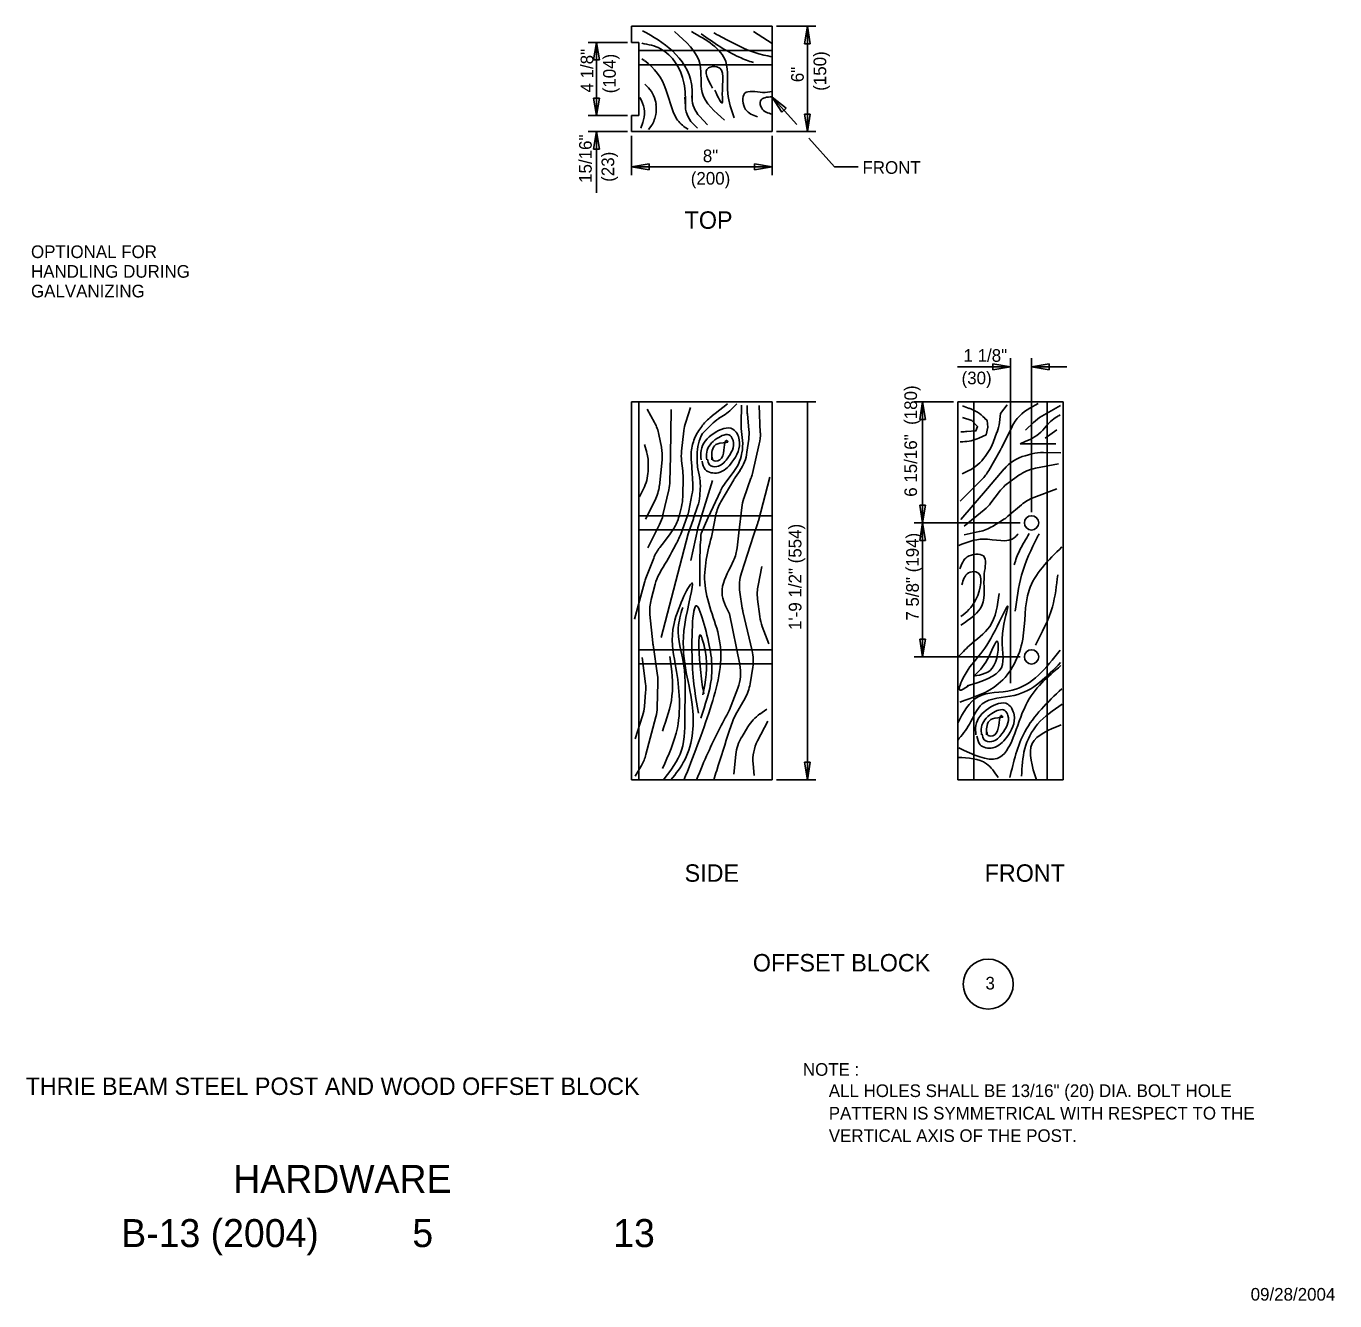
# Model space of a CAD drawing. Extents: x 2.3 to 16.3, y 0.2 to 9.7.
# Drawn here: x 7.03 to 16.34, y 0.23 to 9.3 of the extents above; entities that cross this region are included whole.
import ezdxf

# ---------------------------------------------------------------- set-up
doc = ezdxf.new("R2010")
doc.units = 0
for name, color, linetype in [('SD_P_Center Lines', 7, 'Continuous'), ('SD_P_Dimension Lines', 7, 'Continuous'), ('SD_P_Dimension Text', 7, 'Continuous'), ('SD_P_Frame', 7, 'Continuous'), ('SD_P_Prop Hidden Lines', 7, 'Continuous'), ('SD_P_Prop Object Lines', 7, 'Continuous'), ('SD_P_Subtitles', 7, 'Continuous'), ('SD_X_Exist Object Lines', 7, 'Continuous')]:
    doc.layers.add(name, color=color, linetype=linetype)

msp = doc.modelspace()

# ---------------------------------------------------------------- linework, layer by layer
at = {"layer": 'SD_P_Center Lines'}
msp.add_line((14.032, 4.624), (14.032, 6.934), dxfattribs=at)
at = {"layer": 'SD_P_Dimension Lines'}
for p, q in [((12.367, 9.296), (12.647, 9.296)), ((12.587, 9.296), (12.566, 9.171)), ((12.587, 9.296), (12.587, 8.546)), ((12.608, 9.171), (12.587, 9.296)), ((11.307, 9.181), (11.027, 9.181)), ((11.087, 9.181), (11.066, 9.056)), ((11.087, 9.181), (11.087, 8.66)), ((11.108, 9.056), (11.087, 9.181)), ((12.566, 9.171), (12.608, 9.171)), ((11.066, 9.056), (11.108, 9.056)), ((11.066, 8.785), (11.087, 8.66)), ((11.108, 8.785), (11.066, 8.785)), ((11.087, 8.66), (11.108, 8.785)), ((12.337, 8.791), (12.511, 8.596)), ((12.436, 8.712), (12.337, 8.791)), ((12.337, 8.791), (12.405, 8.684)), ((11.307, 8.66), (11.027, 8.66)), ((12.405, 8.684), (12.436, 8.712)), ((12.566, 8.671), (12.587, 8.546)), ((12.608, 8.671), (12.566, 8.671)), ((12.587, 8.546), (12.608, 8.671)), ((11.307, 8.546), (11.027, 8.546)), ((11.087, 8.546), (11.066, 8.421)), ((11.087, 8.546), (11.087, 8.111)), ((11.108, 8.421), (11.087, 8.546)), ((11.337, 8.516), (11.337, 8.236)), ((12.337, 8.516), (12.337, 8.236)), ((12.367, 8.546), (12.647, 8.546)), ((12.597, 8.5), (12.78, 8.295)), ((11.066, 8.421), (11.108, 8.421)), ((11.462, 8.317), (11.337, 8.296)), ((12.337, 8.296), (11.337, 8.296)), ((11.337, 8.296), (11.462, 8.275)), ((11.462, 8.275), (11.462, 8.317)), ((12.337, 8.296), (12.212, 8.317)), ((12.212, 8.317), (12.212, 8.275)), ((12.212, 8.275), (12.337, 8.296)), ((12.78, 8.295), (12.949, 8.295)), ((13.907, 6.895), (14.032, 6.874)), ((13.907, 6.853), (13.907, 6.895)), ((14.182, 5.839), (14.182, 6.934)), ((14.182, 6.874), (14.307, 6.895)), ((14.307, 6.895), (14.307, 6.853)), ((14.032, 6.874), (13.654, 6.874)), ((14.032, 6.874), (13.907, 6.853)), ((14.432, 6.874), (14.182, 6.874)), ((14.307, 6.853), (14.182, 6.874)), ((12.367, 6.624), (12.647, 6.624)), ((12.587, 3.936), (12.587, 6.624)), ((13.627, 6.624), (13.347, 6.624)), ((13.407, 6.624), (13.386, 6.499)), ((13.407, 5.764), (13.407, 6.624)), ((13.428, 6.499), (13.407, 6.624)), ((13.386, 6.499), (13.428, 6.499)), ((13.386, 5.889), (13.407, 5.764)), ((13.428, 5.889), (13.386, 5.889)), ((13.407, 5.764), (13.428, 5.889)), ((14.101, 5.764), (13.347, 5.764)), ((13.407, 5.764), (13.386, 5.639)), ((13.407, 4.811), (13.407, 5.764)), ((13.428, 5.639), (13.407, 5.764)), ((13.386, 5.639), (13.428, 5.639)), ((13.386, 4.936), (13.407, 4.811)), ((13.428, 4.936), (13.386, 4.936)), ((13.407, 4.811), (13.428, 4.936)), ((14.101, 4.811), (13.347, 4.811)), ((12.566, 4.061), (12.587, 3.936)), ((12.608, 4.061), (12.566, 4.061)), ((12.587, 3.936), (12.608, 4.061)), ((12.647, 3.936), (12.367, 3.936))]:
    msp.add_line(p, q, dxfattribs=at)
msp.add_circle((13.874, 2.4833), 0.1777, dxfattribs=at)
at = {"layer": 'SD_P_Prop Hidden Lines'}
for p, q in [((12.337, 9.122), (11.387, 9.122)), ((12.337, 9.02), (11.387, 9.02)), ((11.387, 6.624), (11.387, 3.936)), ((13.771, 6.624), (13.771, 3.936)), ((14.292, 6.624), (14.292, 3.936)), ((12.337, 5.814), (11.387, 5.814)), ((12.337, 5.713), (11.387, 5.713)), ((12.337, 4.861), (11.387, 4.861)), ((12.337, 4.76), (11.387, 4.76))]:
    msp.add_line(p, q, dxfattribs=at)
at = {"layer": 'SD_P_Prop Object Lines'}
for p, q in [((12.337, 9.296), (11.337, 9.296)), ((11.337, 9.181), (11.337, 9.296)), ((12.337, 8.546), (12.337, 9.296)), ((11.387, 9.181), (11.337, 9.181)), ((11.387, 8.66), (11.387, 9.181)), ((11.387, 8.66), (11.337, 8.66)), ((11.337, 8.546), (11.337, 8.66)), ((12.337, 8.546), (11.337, 8.546)), ((12.337, 6.624), (11.337, 6.624)), ((11.337, 6.624), (11.337, 3.936)), ((12.337, 6.624), (12.337, 3.936)), ((13.657, 6.624), (13.657, 3.936)), ((14.407, 6.624), (13.657, 6.624)), ((14.407, 6.624), (14.407, 3.936)), ((12.337, 3.936), (11.337, 3.936)), ((14.407, 3.936), (13.657, 3.936))]:
    msp.add_line(p, q, dxfattribs=at)
for centre in [(14.1819, 5.7635), (14.1819, 4.8105)]:
    msp.add_circle(centre, 0.0508, dxfattribs=at)
at = {"layer": 'SD_X_Exist Object Lines'}
for p, q in [((12.337, 9.173), (12.203, 9.257)), ((11.41, 9.063), (11.427, 9.051)), ((11.431, 8.884), (11.456, 8.857)), ((11.581, 8.845), (11.634, 8.68)), ((11.396, 8.788), (11.406, 8.767)), ((11.715, 8.792), (11.719, 8.726)), ((11.766, 8.801), (11.767, 8.784)), ((11.508, 8.669), (11.506, 8.659)), ((11.51, 8.738), (11.511, 8.726)), ((11.634, 8.68), (11.651, 8.649)), ((11.416, 8.61), (11.402, 8.57)), ((11.473, 8.582), (11.457, 8.56)), ((11.718, 8.576), (11.738, 8.563)), ((11.786, 8.589), (11.806, 8.571)), ((11.819, 8.655), (11.876, 8.594)), ((14.17, 6.58), (14.23, 6.612)), ((11.5, 6.477), (11.448, 6.573)), ((11.614, 6.242), (11.617, 6.57)), ((11.722, 6.479), (11.756, 6.584)), ((11.893, 6.511), (11.925, 6.536)), ((11.932, 6.542), (12.02, 6.609)), ((11.956, 6.505), (11.99, 6.527)), ((12.035, 6.561), (12.085, 6.609)), ((12.115, 6.471), (12.118, 6.601)), ((12.159, 6.564), (12.159, 6.598)), ((12.171, 6.426), (12.16, 6.536)), ((12.252, 6.404), (12.245, 6.598)), ((13.738, 6.578), (13.691, 6.595)), ((14.254, 6.522), (14.388, 6.598)), ((14.375, 6.525), (14.385, 6.531)), ((11.815, 6.42), (11.836, 6.449)), ((12.125, 6.35), (12.117, 6.435)), ((13.968, 6.296), (14.043, 6.447)), ((14.139, 6.423), (14.195, 6.477)), ((14.274, 6.437), (14.289, 6.454)), ((14.278, 6.367), (14.361, 6.426)), ((11.549, 6.301), (11.531, 6.392)), ((11.692, 6.274), (11.709, 6.419)), ((12.157, 6.266), (12.17, 6.358)), ((13.673, 6.34), (13.693, 6.34)), ((13.702, 6.412), (13.679, 6.412)), ((13.936, 6.408), (13.909, 6.334)), ((14.1, 6.326), (14.136, 6.342)), ((14.148, 6.348), (14.154, 6.35)), ((11.428, 6.32), (11.444, 6.263)), ((11.77, 6.322), (11.772, 6.329)), ((11.804, 6.198), (11.803, 6.245)), ((12.119, 6.252), (12.121, 6.262)), ((12.196, 6.114), (12.245, 6.325)), ((13.876, 6.271), (13.852, 6.236)), ((13.877, 6.135), (13.959, 6.278)), ((14.1, 6.326), (14.355, 6.326)), ((14.184, 6.254), (14.137, 6.241)), ((14.39, 6.262), (14.268, 6.264)), ((11.455, 6.17), (11.454, 6.13)), ((11.534, 6.027), (11.553, 6.211)), ((11.609, 6.058), (11.614, 6.236)), ((11.701, 6.134), (11.692, 6.204)), ((11.765, 6.166), (11.76, 6.217)), ((11.772, 6.039), (11.765, 6.158)), ((11.821, 6.083), (11.809, 6.148)), ((14.21, 6.152), (14.373, 6.184)), ((11.701, 5.948), (11.703, 6.094)), ((11.814, 5.749), (11.911, 6.064)), ((11.972, 5.914), (12.063, 6.069)), ((12.002, 6.046), (12.064, 6.129)), ((12.074, 6.087), (12.108, 6.136)), ((12.136, 5.938), (12.186, 6.082)), ((12.239, 5.778), (12.319, 6.089)), ((13.673, 5.917), (13.829, 6.073)), ((13.735, 6.135), (13.688, 6.112)), ((14.019, 6.049), (14.092, 6.102)), ((11.421, 6.005), (11.392, 5.948)), ((11.56, 5.82), (11.601, 5.999)), ((11.743, 5.849), (11.766, 5.962)), ((11.822, 5.956), (11.825, 6.007)), ((11.882, 5.802), (11.968, 5.99)), ((13.893, 5.906), (13.955, 5.987)), ((14.199, 5.944), (14.361, 6.006)), ((11.436, 5.789), (11.504, 5.924)), ((11.674, 5.811), (11.691, 5.877)), ((11.778, 5.797), (11.806, 5.88)), ((14.014, 5.81), (14.11, 5.892)), ((11.688, 5.684), (11.732, 5.808)), ((11.738, 5.686), (11.776, 5.793)), ((11.831, 5.687), (11.88, 5.798)), ((11.91, 5.686), (11.936, 5.82)), ((13.703, 5.739), (13.845, 5.856)), ((13.903, 5.738), (13.976, 5.783)), ((11.451, 5.586), (11.535, 5.751)), ((11.738, 5.686), (11.548, 4.949)), ((11.612, 5.686), (11.571, 5.631)), ((11.612, 5.686), (11.636, 5.723)), ((11.759, 5.495), (11.807, 5.723)), ((12.204, 5.673), (12.232, 5.756)), ((13.703, 5.678), (13.81, 5.701)), ((11.571, 5.631), (11.538, 5.589)), ((12.118, 5.409), (12.204, 5.673)), ((11.494, 5.512), (11.438, 5.37)), ((12.04, 5.449), (12.062, 5.495)), ((11.55, 5.43), (11.532, 5.398)), ((12.264, 5.453), (12.237, 5.319)), ((11.428, 5.339), (11.357, 5.078)), ((11.504, 5.328), (11.476, 5.218)), ((12.124, 5.157), (12.107, 5.271)), ((12.233, 5.222), (12.249, 5.097)), ((12.195, 4.853), (12.129, 5.134)), ((11.467, 5.113), (11.487, 4.91)), ((12.106, 4.756), (12.033, 5.116)), ((12.266, 5.027), (12.313, 4.903)), ((11.489, 4.896), (11.521, 4.678)), ((11.413, 4.806), (11.435, 4.619)), ((12.18, 4.618), (12.199, 4.737)), ((11.524, 4.626), (11.519, 4.451)), ((12.033, 4.434), (12.092, 4.588)), ((11.436, 4.558), (11.428, 4.459)), ((12.076, 4.398), (12.144, 4.517)), ((11.414, 4.391), (11.361, 4.228)), ((11.509, 4.384), (11.439, 4.116)), ((12.25, 4.404), (12.298, 4.438)), ((12.033, 4.29), (12.054, 4.349)), ((12.12, 4.24), (12.164, 4.313)), ((12.305, 4.354), (12.233, 4.214)), ((12.063, 3.977), (12.078, 4.117)), ((11.406, 4.038), (11.361, 3.963)), ((12.201, 4.05), (12.208, 3.966))]:
    msp.add_line(p, q, dxfattribs=at)
for points in [[(14.008, 6.603), (13.961, 6.542), (13.953, 6.478)], [(11.842, 6.4), (11.842, 6.4), (11.904, 6.463)], [(13.691, 6.512), (13.756, 6.492), (13.798, 6.448), (13.786, 6.417), (13.722, 6.413)], [(13.808, 6.367), (13.86, 6.39), (13.872, 6.445), (13.866, 6.492), (13.848, 6.509)], [(13.987, 6.147), (13.869, 6.009), (13.679, 5.787)], [(12.088, 5.587), (12.1, 5.692), (12.12, 5.872)]]:
    msp.add_lwpolyline(points, dxfattribs=at)
for centre, radius, start, end in [((11.2001, 8.7218), 0.4, 17.90716, 55.39733), ((11.3111, 8.7198), 0.2, 5.19443, 43.47248), ((11.2279, 8.6773), 0.2, 340.43622, 26.80084), ((11.9664, 8.7909), 0.2, 181.88819, 222.68887), ((11.3104, 8.6987), 0.2, 324.2726, 348.69007), ((11.3122, 8.7078), 0.2, 348.69007, 5.19443), ((11.9186, 8.7385), 0.2, 183.47992, 228.32312), ((11.8268, 8.7438), 0.2, 208.34569, 236.94418), ((12.1132, 6.3029), 0.3, 127.2664, 128.96675), ((11.8286, 6.7795), 0.3, 302.60033, 313.33972), ((12.459, 6.5642), 0.3, 180, 185.42322), ((13.638, 6.2955), 0.3, 45.44414, 70.47827), ((14.312, 6.3155), 0.3, 118.27719, 153.90076), ((14.4034, 6.2611), 0.3, 119.78204, 133.94559), ((14.5192, 6.2624), 0.3, 118.81079, 140.19443), ((11.2367, 6.3337), 0.3, 11.24904, 28.55139), ((12.0066, 6.3856), 0.3, 161.82198, 173.51083), ((12.0817, 6.2775), 0.3, 128.96675, 145.0806), ((12.1178, 6.2523), 0.3, 122.60033, 135.33119), ((12.4153, 6.4652), 0.3, 178.83876, 185.82634), ((11.8721, 6.3975), 0.3, 352.48157, 5.42322), ((13.6554, 6.5137), 0.3, 339.39944, 353.15723), ((14.0433, 6.6286), 0.3, 291.68229, 320.19443), ((12.0613, 6.2483), 0.3, 145.0806, 164.47589), ((12.1025, 6.2513), 0.3, 150.34089, 181.10881), ((11.827, 6.32), 0.3, 348.87081, 5.82634), ((11.9527, 6.3928), 0.3, 346.8796, 2.2026), ((13.6852, 6.6404), 0.3, 271.4321, 294.16092), ((13.7019, 6.712), 0.3, 270, 273.86546), ((13.6278, 6.44), 0.3, 325.80823, 339.39944), ((14.2593, 6.0688), 0.3, 111.68229, 114.34109), ((11.1554, 6.1814), 0.3, 357.75426, 15.72474), ((11.2549, 6.2422), 0.3, 353.94884, 11.24904), ((11.314, 6.2446), 0.3, 358.37118, 359.48072), ((11.99, 6.2399), 0.3, 173.51083, 186.84277), ((12.0594, 6.2414), 0.3, 164.47589, 184.76364), ((11.825, 6.3098), 0.3, 322.90716, 348.87081), ((11.8599, 6.3052), 0.3, 325.63721, 352.48157), ((13.699, 6.4279), 0.3, 330.08952, 333.90076), ((14.2146, 5.9515), 0.3, 105.09157, 139.44411), ((14.2621, 5.9643), 0.3, 88.95837, 105.09157), ((11.4657, 6.1412), 0.3, 3.17983, 4.76364), ((12.1035, 6.2038), 0.3, 181.10881, 190.61966), ((13.6037, 6.4047), 0.3, 295.98437, 325.80823), ((14.2665, 5.8579), 0.3, 100.92281, 125.67046), ((11.1538, 6.1414), 0.3, 333.04117, 357.75426), ((11.309, 6.0662), 0.3, 347.074, 358.37117), ((11.4027, 6.0983), 0.3, 359.14914, 6.84277), ((11.526, 6.0276), 0.3, 355.97801, 10.61966), ((12.3215, 5.9173), 0.3, 145.63721, 149.60674), ((11.9036, 6.1824), 0.3, 340.49755, 346.8796), ((13.6168, 6.285), 0.3, 315, 330.08952), ((11.2354, 6.0586), 0.3, 333.43495, 353.94884), ((11.4723, 6.0219), 0.3, 348.49802, 3.17983), ((12.241, 5.8651), 0.3, 142.90716, 155.34058), ((14.1937, 5.8057), 0.3, 125.67046, 142.81529), ((11.4006, 5.9521), 0.3, 345.59998, 359.14913), ((11.5225, 5.9774), 0.3, 341.00335, 355.97801), ((12.2306, 5.7623), 0.3, 149.60674, 168.9298), ((12.4183, 5.8383), 0.3, 160.49755, 173.60104), ((13.6543, 6.0873), 0.3, 309.43679, 322.81529), ((14.3049, 5.6639), 0.3, 110.76407, 130.38613), ((11.2679, 5.8873), 0.3, 332.97383, 347.074), ((11.3834, 5.8853), 0.3, 327.33909, 345.59998), ((11.4492, 5.9084), 0.3, 340.49755, 348.49802), ((11.4939, 5.8944), 0.3, 340.31288, 341.00334), ((12.1545, 5.6767), 0.3, 155.34058, 156.13167), ((11.9483, 5.8529), 0.3, 341.20011, 345.54585), ((13.8196, 6.0388), 0.3, 301.39547, 310.38613), ((12.1007, 5.6606), 0.3, 162.885, 168.05145), ((13.747, 5.9945), 0.3, 282.21931, 301.39547), ((11.773, 5.4028), 0.3, 141.61346, 158.59682), ((11.7897, 5.6221), 0.3, 334.98311, 353.29016), ((12.4033, 5.316), 0.3, 161.98023, 188.70222), ((11.7173, 5.2608), 0.3, 158.59682, 164.84995), ((11.7947, 5.2527), 0.3, 151.02029, 165.35569), ((12.5307, 5.2592), 0.3, 168.50856, 187.05785), ((11.7658, 5.1421), 0.3, 165.35569, 185.64587), ((12.4208, 5.202), 0.3, 188.70222, 193.18576), ((12.5463, 5.1337), 0.3, 187.05785, 200.79412), ((11.7858, 4.9397), 0.3, 185.64588, 188.3856), ((11.9024, 4.7841), 0.3, 350.90005, 13.18576), ((11.8125, 4.696), 0.3, 338.9137, 11.53211), ((11.2243, 4.6345), 0.3, 358.29382, 8.3856), ((11.1375, 4.5838), 0.3, 355.15016, 6.83236), ((11.8834, 4.6654), 0.3, 330.25512, 350.90005), ((11.129, 4.484), 0.3, 341.91655, 355.15016), ((11.2192, 4.4602), 0.3, 345.25644, 358.29382), ((12.3369, 4.2496), 0.3, 150.25512, 160.55996), ((12.4205, 4.1579), 0.3, 124.72464, 148.80906), ((12.3762, 4.0848), 0.3, 148.80906, 173.90414), ((12.4994, 4.0766), 0.3, 152.70043, 185.01311), ((11.1487, 4.1925), 0.3, 329.11153, 345.25644)]:
    msp.add_arc(centre, radius, start, end, dxfattribs=at)
for points in [[(11.766, 8.784), (11.763, 8.886), (11.627, 9.12), (11.415, 9.264)], [(11.998, 8.628), (11.839, 8.825), (11.824, 9.022), (11.642, 9.257)], [(12.066, 8.644), (12.021, 8.818), (12.006, 9.045), (11.763, 9.257)], [(11.832, 9.242), (12.104, 9.075), (12.203, 9.037)], [(12.337, 9.079), (12.277, 9.09), (12.004, 9.204), (11.921, 9.249)], [(11.719, 8.726), (11.709, 8.893), (11.542, 9.136), (11.409, 9.175)], [(11.913, 8.856), (11.883, 8.999), (11.944, 9.007), (11.982, 8.81), (11.982, 8.75), (11.929, 8.84)], [(12.337, 8.831), (12.269, 8.825), (12.141, 8.818), (12.148, 8.704), (12.232, 8.651)], [(12.337, 8.794), (12.254, 8.765), (12.262, 8.712), (12.337, 8.67)], [(11.831, 6.211), (11.831, 6.279), (11.921, 6.4), (12.058, 6.43), (12.103, 6.354), (12.05, 6.195), (11.952, 6.12), (11.861, 6.142), (11.838, 6.203)], [(11.871, 6.211), (11.871, 6.266), (11.944, 6.364), (12.038, 6.384), (12.059, 6.349), (12.016, 6.219), (11.943, 6.164), (11.891, 6.176), (11.876, 6.217)], [(11.907, 6.211), (11.907, 6.254), (11.965, 6.331), (12.02, 6.344), (12.019, 6.345), (11.985, 6.241), (11.935, 6.203), (11.918, 6.207), (11.909, 6.23)], [(11.688, 5.684), (11.647, 5.601), (11.548, 5.426)], [(11.91, 5.686), (11.859, 5.32), (11.965, 4.911), (11.896, 4.442), (11.709, 3.933)], [(11.821, 5.313), (11.828, 5.646), (11.831, 5.687)], [(13.665, 5.603), (13.839, 5.648), (14.066, 5.663), (14.086, 5.686)], [(14.166, 5.687), (14.096, 5.565), (14.058, 5.466)], [(14.066, 5.135), (14.111, 5.392), (14.225, 5.665), (14.236, 5.686)], [(13.672, 4.489), (13.945, 4.618), (14.119, 4.936), (14.164, 5.285), (14.398, 5.593)], [(13.68, 5.036), (13.831, 5.18), (13.846, 5.4), (13.839, 5.528), (13.725, 5.521), (13.672, 5.437)], [(12.033, 5.116), (11.98, 5.267), (12.04, 5.449)], [(13.68, 5.097), (13.786, 5.218), (13.786, 5.415), (13.733, 5.407), (13.687, 5.324)], [(11.616, 3.936), (11.715, 4.078), (11.768, 4.472), (11.715, 5.04), (11.768, 5.336), (11.639, 5.048), (11.647, 4.76), (11.662, 4.305), (11.556, 4.017)], [(14.209, 4.894), (14.33, 5.167), (14.368, 5.394)], [(11.813, 4.411), (11.768, 4.783), (11.806, 5.169), (11.859, 5.017), (11.904, 4.654), (11.828, 4.374)], [(13.952, 5.262), (13.884, 5.027), (13.74, 4.891), (13.657, 4.807)], [(11.563, 3.936), (11.692, 4.146), (11.715, 4.411), (11.707, 4.76), (11.669, 5.017), (11.7, 5.161)], [(13.725, 4.604), (13.967, 4.733), (13.975, 4.976), (14.013, 5.172), (13.922, 4.998), (13.808, 4.817), (13.702, 4.673), (13.672, 4.574), (13.733, 4.604)], [(11.843, 4.54), (11.859, 4.858), (11.828, 4.964), (11.828, 4.699), (11.851, 4.548)], [(13.657, 4.338), (13.801, 4.527), (14.043, 4.573), (14.385, 4.858)], [(13.771, 4.673), (13.914, 4.748), (13.937, 4.923), (13.869, 4.794), (13.771, 4.673)], [(11.556, 4.283), (11.624, 4.533), (11.609, 4.813)], [(13.657, 4.218), (13.74, 4.332), (13.831, 4.476), (14.058, 4.536), (14.389, 4.771)], [(13.665, 4.164), (13.937, 4.088), (14.141, 4.467), (14.391, 4.748)], [(14.028, 3.952), (14.134, 4.277), (14.397, 4.584)], [(13.786, 4.255), (13.786, 4.323), (13.876, 4.444), (14.013, 4.474), (14.058, 4.398), (14.005, 4.239), (13.907, 4.164), (13.816, 4.186), (13.793, 4.247)], [(14.111, 3.961), (14.134, 4.158), (14.225, 4.332), (14.399, 4.474)], [(12.033, 4.434), (11.881, 4.131), (11.799, 3.936)], [(13.826, 4.255), (13.826, 4.31), (13.899, 4.408), (13.993, 4.428), (14.014, 4.393), (13.971, 4.263), (13.898, 4.208), (13.846, 4.22), (13.831, 4.261)], [(13.862, 4.255), (13.862, 4.298), (13.92, 4.375), (13.975, 4.388), (13.974, 4.389), (13.94, 4.285), (13.89, 4.247), (13.873, 4.251), (13.864, 4.274)], [(12.033, 4.29), (11.942, 4.002), (11.921, 3.936)], [(14.217, 3.936), (14.187, 4.194), (14.393, 4.327)], [(13.657, 4.095), (13.861, 4.05), (13.945, 3.952)]]:
    msp.add_spline(points, degree=3, dxfattribs=at)

# ---------------------------------------------------------------- texts
at = {"layer": 'SD_P_Dimension Text'}
for s, p in [('4 1/8"', (11.0641, 8.824)), ('(104)', (11.224, 8.8185)), ('(150)', (12.721, 8.8365)), ('6"', (12.5612, 8.8977)), ('15/16"', (11.053, 8.1813)), ('(23)', (11.2128, 8.1891)), ('6 15/16"  (180)', (13.3671, 5.9491)), ('1\'-9 1/2" (554)', (12.5449, 5.002)), ('7 5/8" (194)', (13.3799, 5.0679))]:
    msp.add_text(s, height=0.09, rotation=90, dxfattribs=at).set_placement(p)
for s, p in [('8"', (11.8435, 8.3289)), ('FRONT', (12.979, 8.246)), ('(200)', (11.7576, 8.169)), ('OPTIONAL FOR', (7.064, 7.6468)), ('HANDLING DURING', (7.064, 7.507)), ('GALVANIZING', (7.064, 7.3671)), ('1 1/8"', (13.6978, 6.9089)), ('(30)', (13.6841, 6.7491)), ('3', (13.854, 2.4449)), ('NOTE :', (12.5551, 1.831)), ('ALL HOLES SHALL BE 13/16" (20) DIA. BOLT HOLE', (12.7394, 1.68)), ('PATTERN IS SYMMETRICAL WITH RESPECT TO THE', (12.7394, 1.5202)), ('VERTICAL AXIS OF THE POST.', (12.7394, 1.3603))]:
    msp.add_text(s, height=0.09, dxfattribs=at).set_placement(p)
at = {"layer": 'SD_P_Frame'}
for s, height, p in [('HARDWARE', 0.19899, (8.5029, 0.9984)), ('B-13 (2004)', 0.198994, (7.706, 0.6129)), ('5', 0.199, (9.7769, 0.6129)), ('13', 0.19899, (11.206, 0.6129)), ('09/28/2004', 0.09, (15.7406, 0.232))]:
    msp.add_text(s, height=height, dxfattribs=at).set_placement(p)
at = {"layer": 'SD_P_Subtitles'}
for s, height, p in [('TOP', 0.124, (11.7139, 7.855)), ('SIDE', 0.124, (11.7139, 3.211)), ('FRONT', 0.124, (13.8481, 3.211)), ('OFFSET BLOCK', 0.124002, (12.1991, 2.5732)), ('THRIE BEAM STEEL POST AND WOOD OFFSET BLOCK', 0.124002, (7.0259, 1.6949))]:
    msp.add_text(s, height=height, dxfattribs=at).set_placement(p)

doc.saveas('drawing.dxf')
